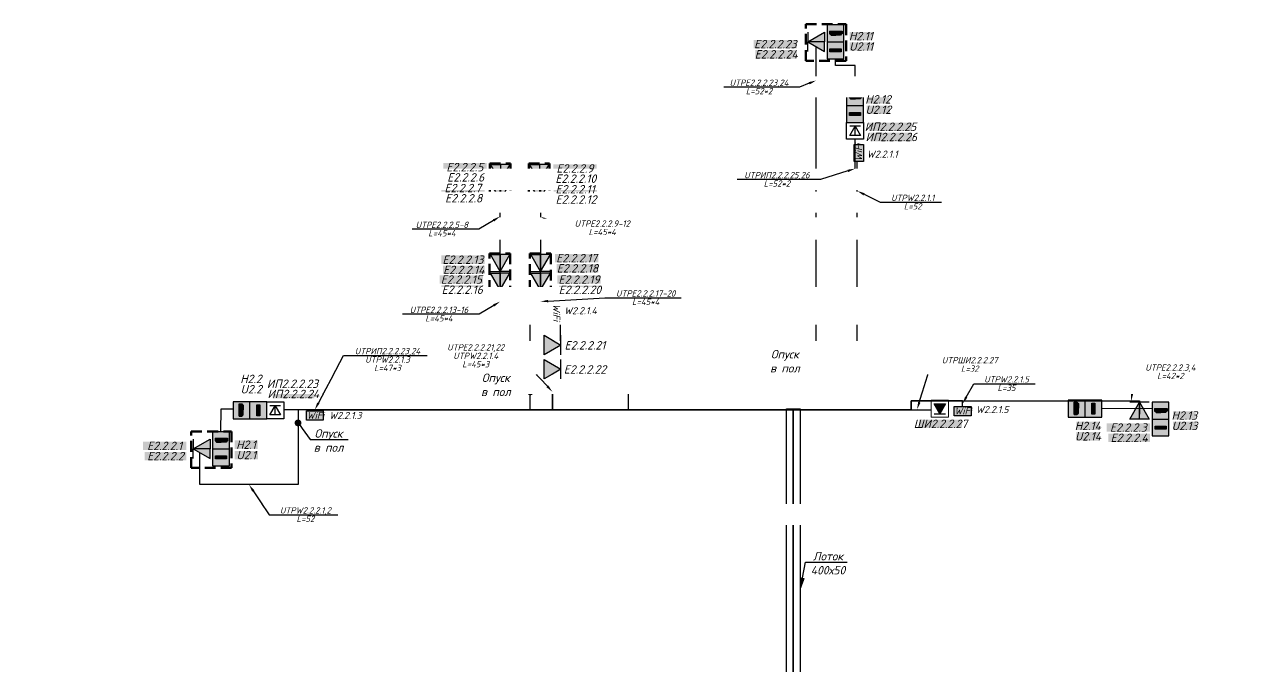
# Model space of a CAD drawing. Extents: x -260425 to 1294666, y -169889 to -2349.
# Drawn here: x 432242 to 468271, y -73242 to -54208 of the extents above; entities that cross this region are included whole.
import ezdxf
from ezdxf import colors
from ezdxf.entities.mleader import LeaderData, LeaderLine
from ezdxf.math import Vec2, Vec3

# ---------------------------------------------------------------- set-up
doc = ezdxf.new("R2010")
doc.units = 0
doc.header["$LTSCALE"] = 100
doc.linetypes.add('HIDDEN2', pattern=[4.7625, 3.175, -1.5875])
for name, color, linetype, lineweight in [('АП_АСУ_ОсновнаяТонкая', 7, 'Continuous', 25), ('СКС-РОЗЕТКИ', 7, 'Continuous', 50), ('СС_Выноски', 7, 'Continuous', 15), ('СС_СКК_Лоток', 170, 'Continuous', 30), ('СС_СКС_Кабель', 6, 'Continuous', 30), ('СС_СКС_Оборудование', 6, 'Continuous', 30)]:
    doc.layers.add(name, color=color, linetype=linetype, lineweight=lineweight)
doc.styles.add('1ISOCPEUR', font='isocpeui.ttf', dxfattribs={"height": 250})
doc.linetypes.add('Рабочее в трубе  _о_о_', pattern='A,5,2,[133,ltypeshp.shx,S=0.4,R=0,X=0,Y=0.75],3', length=10)

# ---------------------------------------------------------------- blocks, each defined once
blk = doc.blocks.new('2й этаж')
at = {"layer": 'СС_СКК_Лоток'}
for p, q in [((454800, -89345), (454800, -65597)), ((454800, -65597), (455200, -65597)), ((455200, -65597), (455201, -89345))]:
    blk.add_line(p, q, dxfattribs=at)
blk = doc.blocks.new('Розетки HDMI и USB')
at = {"true_color": 0xffffff, "transparency": 33554687}
h = blk.add_hatch(color=7, dxfattribs=at)
h.dxf.hatch_style = 1
h.paths.add_polyline_path([(237, 475), (0, 475), (0, 237), (237, 237)])
h.paths.add_polyline_path([(211, 388), (211, 348), (205, 348), (190, 331), (123, 331), (56, 331), (41, 348), (35, 348), (35, 388)], flags=16)
h = blk.add_hatch(color=7, dxfattribs=at)
h.dxf.hatch_style = 1
h.paths.add_polyline_path([(211, 388), (35, 388), (35, 348), (41, 348), (56, 331), (123, 331), (190, 331), (205, 348), (211, 348)])
h = blk.add_hatch(color=7, dxfattribs=at)
h.dxf.hatch_style = 1
h.paths.add_polyline_path([(237, 237), (0, 237), (0, 0), (237, 0)])
h.paths.add_polyline_path([(197, 140), (197, 97), (41, 97), (41, 140)], flags=16)
h.paths.add_polyline_path([(197, 140), (41, 140), (41, 117), (197, 117)], flags=0)
h = blk.add_hatch(color=7, dxfattribs=at)
h.dxf.hatch_style = 1
h.paths.add_polyline_path([(197, 140), (41, 140), (41, 117), (197, 117)])
at = {"true_color": 0x000000, "transparency": 33554687}
h = blk.add_hatch(color=18, dxfattribs=at)
h.dxf.hatch_style = 1
h.paths.add_polyline_path([(197, 117), (41, 117), (41, 97), (197, 97)])
at = {"layer": 'СС_СКС_Кабель', "color": 0}
for p, q in [((0, 475), (0, 0)), ((237, 475), (0, 475)), ((35, 388), (211, 388)), ((35, 388), (35, 348)), ((35, 348), (41, 348)), ((41, 348), (56, 331)), ((205, 348), (190, 331)), ((211, 348), (205, 348)), ((211, 388), (211, 348)), ((237, 0), (237, 475)), ((0, 237), (237, 237)), ((56, 331), (123, 331)), ((190, 331), (123, 331)), ((0, 0), (237, 0)), ((41, 140), (197, 140)), ((41, 97), (41, 140)), ((41, 117), (197, 117)), ((197, 97), (41, 97)), ((197, 140), (197, 97))]:
    blk.add_line(p, q, dxfattribs=at)
blk = doc.blocks.new('*U72')
at = {"color": 0}
for p, q in [((0, -38), (0, 462)), ((0, 462), (500, 462)), ((500, 462), (500, -38)), ((92, 76), (250, 348)), ((407, 348), (92, 348)), ((407, 76), (92, 76)), ((250, 348), (407, 76)), ((250, 76), (250, 348)), ((500, -38), (0, -38))]:
    blk.add_line(p, q, dxfattribs=at)
blk = doc.blocks.new('Розетка 1хRJ45')
at = {"true_color": 0xffffff, "transparency": 33554687}
h = blk.add_hatch(color=7, dxfattribs=at)
h.dxf.hatch_style = 1
h.paths.add_polyline_path([(273, 158), (0, 0), (273, -158)])
at = {"color": 0, "lineweight": 30}
for p, q in [((0, 0), (273, 158)), ((0, 158), (0, -158)), ((273, -158), (0, 0)), ((273, 158), (273, -158))]:
    blk.add_line(p, q, dxfattribs=at)
at = {"style": '1ISOCPEUR', "oblique": 15, "width": 0.8, "flags": 8}
blk.add_attdef('ПОЗ.', (311, -106), '', height=250, dxfattribs=at)
blk = doc.blocks.new('порт ШИ')
at = {"layer": 'АП_АСУ_ОсновнаяТонкая', "color": 3, "lineweight": 0, "ltscale": 50}
blk.add_lwpolyline([(-240, 462), (240, 462), (240, 0), (-240, 0)], close=True, dxfattribs=at)
at = {"layer": 'АП_АСУ_ОсновнаяТонкая', "color": 3, "lineweight": 0, "ltscale": 50, "rotation": 90}
blk.add_blockref('Розетка 1хRJ45', (0, 87), dxfattribs=at)
blk = doc.blocks.new('*U145')
at = {"true_color": 0xffffff, "transparency": 33554687}
h = blk.add_hatch(color=7, dxfattribs=at)
h.dxf.hatch_style = 1
h.paths.add_polyline_path([(0, 338), (0, 0), (599, 0), (599, 338)])
at = {"color": 0}
blk.add_lwpolyline([(0, 338), (599, 338), (599, 0), (0, 0)], close=True, dxfattribs=at)
at = {"color": 0, "insert": (13, 300), "char_height": 250, "attachment_point": 1, "style": '1ISOCPEUR'}
blk.add_mtext_dynamic_manual_height_columns('WiFi', width=599, gutter_width=1250, heights=[0], dxfattribs=at)
at = {"color": 18, "true_color": 0x000000, "style": '1ISOCPEUR'}
blk.add_attdef('НАЗВАНИЕ', (131, -121), '', height=250, dxfattribs=at)
blk = doc.blocks.new('*U71')
at = {"true_color": 0xffffff, "transparency": 33554687}
h = blk.add_hatch(color=7, dxfattribs=at)
h.dxf.hatch_style = 1
h.paths.add_polyline_path([(157, 273), (0, 273), (157, 0)])
h.paths.add_polyline_path([(315, 273), (157, 273), (157, 0)])
at = {"color": 0}
for p, q in [((0, 273), (315, 273)), ((157, 0), (0, 273)), ((315, 273), (157, 0)), ((157, 273), (157, 0)), ((0, 0), (315, 0))]:
    blk.add_line(p, q, dxfattribs=at)
blk = doc.blocks.new('Модуль на 1 RJ')
at = {"true_color": 0xffffff}
h = blk.add_hatch(color=7, dxfattribs=at)
h.dxf.hatch_style = 1
h.paths.add_polyline_path([(0, 250), (-289, 250), (0, -250)])
at = {"color": 0, "lineweight": 30}
for p, q in [((-289, 250), (0, 250)), ((0, -250), (-289, 250)), ((0, 250), (0, -250)), ((-289, -250), (0, -250))]:
    blk.add_line(p, q, dxfattribs=at)
blk = doc.blocks.new('_Dot')
at = {"color": 0, "linetype": 'ByBlock', "lineweight": -2}
blk.add_line((-0.5, 0), (-1, 0), dxfattribs=at)
at = {"color": 0, "linetype": 'ByBlock', "const_width": 0.5}
blk.add_lwpolyline([(-0.25, 0, 1), (0.25, 0, 1)], format="xyb", close=True, dxfattribs=at)
blk = doc.blocks.new('*U139')
at = {"true_color": 0xffffff, "transparency": 33554687}
h = blk.add_hatch(color=7, dxfattribs=at)
h.dxf.hatch_style = 1
h.paths.add_polyline_path([(0, 338), (0, 0), (599, 0), (599, 338)])
at = {"color": 0}
blk.add_lwpolyline([(0, 338), (599, 338), (599, 0), (0, 0)], close=True, dxfattribs=at)
at = {"color": 0, "insert": (13, 300), "char_height": 250, "attachment_point": 1, "style": '1ISOCPEUR'}
blk.add_mtext_dynamic_manual_height_columns('WiFi', width=599, gutter_width=1250, heights=[0], dxfattribs=at)
at = {"color": 18, "true_color": 0x000000, "style": '1ISOCPEUR'}
blk.add_attdef('НАЗВАНИЕ', (813, 48), '', height=250, dxfattribs=at)
blk = doc.blocks.new('*U140')
at = {"true_color": 0xffffff, "transparency": 33554687}
h = blk.add_hatch(color=7, dxfattribs=at)
h.dxf.hatch_style = 1
h.paths.add_polyline_path([(0, 338), (0, 0), (599, 0), (599, 338)])
at = {"color": 0}
blk.add_lwpolyline([(0, 338), (599, 338), (599, 0), (0, 0)], close=True, dxfattribs=at)
at = {"color": 0, "insert": (13, 300), "char_height": 250, "attachment_point": 1, "style": '1ISOCPEUR'}
blk.add_mtext_dynamic_manual_height_columns('WiFi', width=599, gutter_width=1250, heights=[0], dxfattribs=at)
at = {"color": 18, "true_color": 0x000000, "style": '1ISOCPEUR'}
blk.add_attdef('НАЗВАНИЕ', (384, 444), '', height=250, dxfattribs=at)
blk = doc.blocks.new('*U141')
at = {"true_color": 0xffffff, "transparency": 33554687}
h = blk.add_hatch(color=7, dxfattribs=at)
h.dxf.hatch_style = 1
h.paths.add_polyline_path([(0, 338), (0, 0), (599, 0), (599, 338)])
at = {"color": 0}
blk.add_lwpolyline([(0, 338), (599, 338), (599, 0), (0, 0)], close=True, dxfattribs=at)
at = {"color": 0, "insert": (13, 300), "char_height": 250, "attachment_point": 1, "style": '1ISOCPEUR'}
blk.add_mtext_dynamic_manual_height_columns('WiFi', width=599, gutter_width=1250, heights=[0], dxfattribs=at)
at = {"color": 18, "true_color": 0x000000, "style": '1ISOCPEUR'}
blk.add_attdef('НАЗВАНИЕ', (780, 102), '', height=250, dxfattribs=at)

msp = doc.modelspace()

# ---------------------------------------------------------------- linework, layer by layer
at = {"layer": 'СКС-РОЗЕТКИ', "color": 7, "linetype": 'HIDDEN2'}
for points in [[(455369.9, -54208.5), (456563.3, -54208.5), (456563.3, -55287.5), (455369.9, -55287.5)], [(446007.1, -61000.3), (446622.7, -61000.3), (446622.7, -62102.9), (446007.1, -62102.9)], [(447205.9, -61002.1), (447821.5, -61002.1), (447821.5, -62104.6), (447205.9, -62104.6)], [(437180.5, -66269.2), (438373.8, -66269.2), (438373.8, -67348.2), (437180.5, -67348.2)]]:
    msp.add_lwpolyline(points, close=True, dxfattribs=at)
at = {"layer": 'СКС-РОЗЕТКИ', "color": 7, "linetype": 'HIDDEN2', "elevation": 0}
for points in [[(446014.8, -58328.8), (446630.5, -58328.8), (446630.5, -59431.4), (446014.8, -59431.4)], [(447169.6, -58328.8), (447785.2, -58328.8), (447785.2, -59431.4), (447169.6, -59431.4)]]:
    msp.add_lwpolyline(points, close=True, dxfattribs=at)
at = {"layer": 'СС_СКС_Кабель', "linetype": 'Рабочее в трубе  _о_о_', "ltscale": 100}
for points in [[(455679.2, -64803.1), (455679.2, -54871.2)], [(447217, -65099), (447217, -63007.6), (446326, -63007.6), (446326, -59080.5)], [(447217, -65099), (447217, -63007.6), (447517.4, -63007.6), (447526, -59092.6)], [(447217, -65099), (447217, -63007.6), (446326, -63007.6), (446326, -61835.3)], [(447217, -65099), (447217, -63007.6), (447517.4, -63007.6), (447526, -61835.3)], [(440341.8, -65627.9), (440341.8, -67845.6), (437439.8, -67845.6), (437439.8, -66905.8)]]:
    msp.add_lwpolyline(points, dxfattribs=at)
at = {"layer": 'СС_СКС_Кабель', "color": 67, "linetype": 'Рабочее в трубе  _о_о_', "true_color": 0x727430}
for points in [[(456829.9, -56113), (456831.9, -55431.5), (456250.6, -55431.5), (456250.6, -55226.8)], [(438061.2, -66287.5), (438063.1, -65605.9), (438418.1, -65605.9)], [(465620.2, -65597.2), (464134.3, -65595.8)]]:
    msp.add_lwpolyline(points, dxfattribs=at)
at = {"layer": 'СС_СКС_Кабель'}
for points in [[(455429.9, -89765.3), (455000.5, -89765.3), (455000.5, -65627.9), (450125.5, -65627.9), (450125.5, -64803.1), (456894.2, -64803.1), (456894.2, -58831.8), (456829.9, -58831.8), (456829.9, -57613)], [(455429.9, -89765.3), (455000.5, -89765.3), (455000.5, -65627.9), (450125.5, -65627.9), (450125.5, -64803.1), (456894.2, -64803.1), (456894.2, -58269.4)], [(455429.9, -89765.3), (455000.5, -89765.3), (455000.5, -65627.9), (447873.3, -65627.9), (447873.3, -64709.1), (448101.6, -64709.1), (448101.6, -63980.8), (447873.3, -63980.8), (447873.3, -63855.5)], [(455429.9, -89765.3), (455000.5, -89765.3), (455000.5, -65627.9), (447873.3, -65627.9), (447873.3, -64570.1)], [(455429.9, -89765.3), (455000.5, -89765.3), (455000.5, -65627.9), (450125.5, -65627.9), (450125.5, -64803.1), (455679.2, -64803.1)], [(455429.9, -89765.3), (455000.5, -89765.3), (455000.5, -65627.9), (447217, -65627.9), (447217, -65099)], [(455429.9, -89765.3), (455000.5, -89765.3), (455000.5, -65627.9), (458491.1, -65627.9), (458491.1, -65369.6), (465248.4, -65369.6), (465248.4, -65761.7)], [(455429.9, -89765.3), (455000.5, -89765.3), (455000.5, -65627.9), (439918.1, -65627.9)], [(455429.9, -89765.3), (455000.5, -89765.3), (455000.5, -65627.9), (440341.8, -65627.9)], [(455429.9, -89765.3), (455000.5, -89765.3), (455000.5, -65627.9), (459080.1, -65627.9)]]:
    msp.add_lwpolyline(points, dxfattribs=at)
at = {"layer": 'СС_СКС_Кабель', "color": 6, "ltscale": 100}
for points in [[(448101.6, -62975), (448101.6, -64709.1), (447873.3, -64709.1), (447873.3, -65627.9), (455000.5, -65627.9), (455000.5, -89765.3), (455771.1, -89765.3)], [(460010.9, -65529.9), (460010.9, -65369.6), (458491.1, -65369.6), (458491.1, -65627.9), (455000.5, -65627.9), (455000.5, -89765.3), (455771.1, -89765.3)], [(440840, -65660), (440840, -65627.9), (455000.5, -65627.9), (455000.5, -89765.3), (455771.1, -89765.3)]]:
    msp.add_lwpolyline(points, dxfattribs=at)

# ---------------------------------------------------------------- block references
at = {"rotation": 270}
for p in [(455679.2, -54726.8), (437489.8, -66787.5)]:
    msp.add_blockref('Модуль на 1 RJ', p, dxfattribs=at)
at = {"xscale": -1, "rotation": 270}
for p in [(455679.2, -54726.8), (437489.8, -66787.5)]:
    msp.add_blockref('Модуль на 1 RJ', p, dxfattribs=at)
for name, p in [('Модуль на 1 RJ', (446330.9, -58609.1, -0.2)), ('Модуль на 1 RJ', (447485.6, -58609.1, -0.2)), ('Модуль на 1 RJ', (446330.9, -59156.4, -0.2)), ('Модуль на 1 RJ', (447485.6, -59156.4, -0.2)), ('Модуль на 1 RJ', (446323.1, -61280.6, -0.1)), ('Модуль на 1 RJ', (447521.9, -61282.4, -0.1)), ('Модуль на 1 RJ', (446323.1, -61827.9, -0.1)), ('Модуль на 1 RJ', (447521.9, -61829.6, -0.1)), ('2й этаж', (0, 0))]:
    msp.add_blockref(name, p)
at = {"xscale": -1}
for p in [(446330.9, -58609.1, -0.2), (447485.6, -58609.1, -0.2), (446330.9, -59156.4, -0.2), (447485.6, -59156.4, -0.2), (446323.1, -61280.6, -0.1), (447521.9, -61282.4, -0.1), (446323.1, -61827.9, -0.1), (447521.9, -61829.6, -0.1)]:
    msp.add_blockref('Модуль на 1 RJ', p, dxfattribs=at)
at = {"layer": 'АП_АСУ_ОсновнаяТонкая', "lineweight": 0, "xscale": 1.082443983823024, "yscale": 1.082443983823024, "zscale": 1.082443983823024}
msp.add_blockref('порт ШИ', (459339.5, -65845.3), dxfattribs=at)
at = {"layer": 'СС_СКС_Оборудование', "color": 180, "xscale": 2.106060307287632, "yscale": 2.106060307287632, "zscale": 2.106060307287632}
for p in [(456000.6, -55226.8), (456579.9, -57113), (465620.2, -66406), (437811.2, -67287.5)]:
    msp.add_blockref('Розетки HDMI и USB', p, dxfattribs=at)
at = {"layer": 'СС_СКС_Оборудование'}
for p in [(456579.9, -57575), (439418.1, -65857.2)]:
    msp.add_blockref('*U72', p, dxfattribs=at)
at = {"layer": 'СС_СКС_Оборудование', "color": 30}
ref = msp.add_blockref('*U145', (457079.9, -58269.4), dxfattribs=dict(at, xscale=0.8347245409015025, yscale=0.8347245409015025, zscale=0.8347245409015025, rotation=90))
ref.add_attrib('НАЗВАНИЕ', 'W2.2.1.1', (457181.1, -58159.8), dxfattribs={"layer": '0', "color": 18, "true_color": 0x000000, "height": 208.68, "style": '1ISOCPEUR'})
ref = msp.add_blockref('*U140', (447850.5, -62476.7, 0.1), dxfattribs=dict(at, xscale=0.8347245409015025, yscale=0.8347245409015025, zscale=0.8347245409015025, rotation=270))
ref.add_attrib('НАЗВАНИЕ', 'W2.2.1.4', (448221.5, -62797.4, 0.1), dxfattribs={"layer": '0', "color": 18, "true_color": 0x000000, "height": 208.68, "style": '1ISOCPEUR'})
at = {"layer": 'СС_СКС_Оборудование', "color": 180, "xscale": 2.106060307287632, "yscale": 2.106060307287632, "zscale": 2.106060307287632, "rotation": 90}
for p in [(439418.1, -65895.3), (464134.3, -65845.3)]:
    msp.add_blockref('Розетки HDMI и USB', p, dxfattribs=at)
at = {"layer": 'СС_СКС_Оборудование', "color": 30, "xscale": 0.8347245409015025, "yscale": 0.8347245409015025, "zscale": 0.8347245409015025}
for name, p, values in [('*U141', (459760.9, -65812), {'НАЗВАНИЕ': 'W2.2.1.5'}), ('*U139', (440590, -65942.1), {'НАЗВАНИЕ': 'W2.2.1.3'})]:
    msp.add_blockref(name, p, dxfattribs=at).add_auto_attribs(values)
at = {"layer": 'СС_СКС_Оборудование', "color": 7, "xscale": 1.832857997427302, "yscale": 1.832857997427302, "zscale": 1.832857997427302, "rotation": 180}
msp.add_blockref('*U71', (465537.1, -65406), dxfattribs=at)

# ---------------------------------------------------------------- texts
at = {"layer": 'СС_СКС_Оборудование', "color": 18, "true_color": 0x000000, "char_height": 250, "attachment_point": 5, "style": '1ISOCPEUR', "bg_fill": 1, "box_fill_scale": 1, "bg_fill_color": 7, "bg_fill_true_color": 16777215, "bg_fill_transparency": 0}
for s, width, heights, insert in [('E2.2.2.23', 1280.189, [0], (454471.3, -54794.4)), ('H2.11', 673.91, [275.9], (457004.7, -54557.6)), ('U2.11', 688.952, [0], (457012.3, -54865.1, 0.5)), ('E2.2.2.24', 1233.516, [0], (454496.2, -55097.4)), ('H2.12', 673.91, [275.9], (457509.3, -56431.6)), ('U2.12', 688.952, [0], (457516.9, -56739.1, 0.5)), ('ИП2.2.2.25', 1280.189, [0], (457876.8, -57243.7)), ('ИП2.2.2.26', 1233.516, [0], (457901.7, -57546.7)), ('E2.2.2.5', 1280.189, [0], (445280.8, -58439.8, -122.5)), ('E2.2.2.9', 1280.189, [0], (448538.9, -58478.6, -122.6)), ('E2.2.2.6', 1233.516, [0], (445305.7, -58742.8, -122.5)), ('E2.2.2.10', 1233.516, [0], (448563.8, -58781.6, -122.6)), ('E2.2.2.7', 1280.189, [0], (445221.5, -59059.6, -122.5)), ('E2.2.2.11', 1280.189, [0], (448546.1, -59095.9, -122.6)), ('E2.2.2.8', 1233.516, [0], (445246.4, -59362.6, -122.5)), ('E2.2.2.12', 1233.516, [0], (448571, -59398.9, -122.6)), ('E2.2.2.13', 1280.189, [0], (445224.9, -61182.2, -0.1)), ('E2.2.2.17', 1280.189, [0], (448590.1, -61136.2, -122.6)), ('E2.2.2.14', 1233.516, [0], (445249.8, -61485.2, -0.1)), ('E2.2.2.18', 1233.516, [0], (448615, -61439.2, -122.6)), ('E2.2.2.15', 1280.189, [0], (445177.9, -61768.5, -0.1)), ('E2.2.2.16', 1233.516, [0], (445202.8, -62071.5, -0.1)), ('E2.2.2.19', 1280.189, [0], (448660.6, -61771.9, -122.6)), ('E2.2.2.20', 1233.516, [0], (448685.5, -62074.9, -122.6)), ('E2.2.2.21', 1280.189, [0], (448835.5, -63719.8, 0)), ('E2.2.2.22', 1280.189, [0], (448835.5, -64434.4, 0)), ('H2.2', 673.91, [275.9], (438949.9, -64713.9)), ('ИП2.2.2.23', 1280.189, [0], (440178.9, -64858.2)), ('U2.2', 688.952, [0], (438957.5, -65021.4, 0.5)), ('ИП2.2.2.24', 1233.516, [0], (440203.8, -65161.2)), ('ШИ2.2.2.27', 1280.189, [0], (459357.7, -66044.6, 0)), ('H2.13', 673.91, [275.9], (466576.8, -65799)), ('H2.14', 673.91, [275.9], (463719.1, -66108.4)), ('U2.14', 688.952, [0], (463726.7, -66416, 0.5)), ('E2.2.2.3', 1280.189, [0], (464918.4, -66156.1)), ('U2.13', 688.952, [0], (466584.4, -66106.5, 0.5)), ('E2.2.2.1', 1280.189, [0], (436395.9, -66699.2)), ('H2.1', 673.91, [275.9], (438805.7, -66664)), ('E2.2.2.4', 1233.516, [0], (464943.3, -66459.1)), ('E2.2.2.2', 1233.516, [0], (436420.8, -67002.2)), ('U2.1', 688.952, [0], (438813.3, -66971.6, 0.5))]:
    msp.add_mtext_dynamic_manual_height_columns(s, width=width, gutter_width=1250, heights=heights, dxfattribs=dict(at, insert=insert))

# ---------------------------------------------------------------- leaders
at = {"layer": 'СС_СКК_Лоток', "color": 7, "lineweight": 0}
ml = msp.add_multileader_mtext('Standard', dxfattribs=at)
ml.set_content('Опуск\\Pв пол', color=7, style='1ISOCPEUR')
ml.set_leader_properties()
ml.set_arrow_properties(name='DOT')
ml.build(insert=Vec2(0, 0))
ml.multileader.update_dxf_attribs({"text_left_attachment_type": 6, "text_right_attachment_type": 6, "dogleg_length": 100, "arrow_head_size": 200})
ctx = ml.context
ctx.base_point, ctx.char_height, ctx.arrow_head_size, ctx.landing_gap_size, ctx.plane_origin = Vec3(454313.4, -64157.4), 250, 200, 0, Vec3(463898.7, -66794.1)
ctx.left_attachment, ctx.right_attachment, ctx.text_align_type = 6, 6, 1
notes = []
notes.append((ctx, [(0, (1, 1, 0), (455292.2, -64157.4), (-1, 0), 100, [(0, [(455679.2, -64526.7)], 0, [])])]))
ctx.mtext.insert, ctx.mtext.width, ctx.mtext.alignment, ctx.mtext.flow_direction = Vec3(454752.8, -63857.4), 2467.274, 2, 5
ml = msp.add_multileader_mtext('Standard', dxfattribs=at)
ml.set_content('Опуск\\Pв пол', color=7, style='1ISOCPEUR')
ml.set_leader_properties()
ml.set_arrow_properties(name='DOT')
ml.build(insert=Vec2(0, 0))
ml.multileader.update_dxf_attribs({"text_left_attachment_type": 6, "text_right_attachment_type": 6, "dogleg_length": 100, "arrow_head_size": 200})
ctx = ml.context
ctx.base_point, ctx.char_height, ctx.arrow_head_size, ctx.landing_gap_size, ctx.plane_origin = Vec3(445757.9, -64856), 250, 200, 0, Vec3(455436.4, -67366.4)
ctx.left_attachment, ctx.right_attachment, ctx.text_align_type = 6, 6, 1
notes.append((ctx, [(0, (1, 1, 0), (446736.7, -64856), (-1, 0), 100, [(0, [(447217, -65099)], 0, [])])]))
ctx.mtext.insert, ctx.mtext.width, ctx.mtext.alignment, ctx.mtext.flow_direction = Vec3(446197.3, -64556), 916.644, 2, 5
ml = msp.add_multileader_mtext('Standard', dxfattribs=at)
ml.set_content('Опуск\\Pв пол', color=7, style='1ISOCPEUR')
ml.set_leader_properties()
ml.set_arrow_properties(name='DOT')
ml.build(insert=Vec2(0, 0))
ml.multileader.update_dxf_attribs({"text_left_attachment_type": 6, "text_right_attachment_type": 6, "dogleg_length": 100, "arrow_head_size": 200})
ctx = ml.context
ctx.base_point, ctx.char_height, ctx.arrow_head_size, ctx.landing_gap_size, ctx.plane_origin = Vec3(440806.3, -66506.4), 250, 200, 0, Vec3(448561.3, -68287.7)
ctx.left_attachment, ctx.right_attachment, ctx.text_align_type = 6, 6, 1
notes.append((ctx, [(1, (1, 1, 0), (440706.3, -66506.4), (1, 0), 100, [(0, [(440341.8, -66020.3)], 0, [])])]))
ctx.mtext.insert, ctx.mtext.width, ctx.mtext.alignment, ctx.mtext.flow_direction = Vec3(441245.7, -66206.4), 2467.274, 2, 5
ml = msp.add_multileader_mtext('Standard', dxfattribs=at)
ml.set_content('Лоток\\P400х50', color=7, style='1ISOCPEUR')
ml.set_leader_properties()
ml.build(insert=Vec2(0, 0))
ml.multileader.update_dxf_attribs({"text_left_attachment_type": 6, "text_right_attachment_type": 6, "dogleg_length": 100, "arrow_head_size": 400})
ctx = ml.context
ctx.base_point, ctx.char_height, ctx.arrow_head_size, ctx.landing_gap_size, ctx.plane_origin = Vec3(455466, -70142.3), 250, 400, 0, Vec3(461053.1, -72104.5)
ctx.left_attachment, ctx.right_attachment, ctx.text_align_type = 6, 6, 1
notes.append((ctx, [(1, (1, 1, 0), (455366, -70142.3), (1, 0), 100, [(0, [(455200.2, -71003.9)], 0, [])])]))
ctx.mtext.insert, ctx.mtext.width, ctx.mtext.alignment, ctx.mtext.flow_direction = Vec3(456026.7, -69842.3), 2467.274, 2, 5
for ctx, leaders in notes:
    for number, flags, end, landing, length, lines in leaders:
        leader = LeaderData()
        leader.index, (leader.has_last_leader_line, leader.has_dogleg_vector, leader.attachment_direction) = number, flags
        leader.last_leader_point, leader.dogleg_vector, leader.dogleg_length = Vec3(end), Vec3(landing), length
        for number, points, colour, breaks in lines:
            line = LeaderLine()
            line.index, line.vertices, line.color, line.breaks = number, Vec3.list(points), colors.encode_raw_color(colour), breaks
            leader.lines.append(line)
        ctx.leaders.append(leader)

# ---------------------------------------------------------------- next in the draw order: leaders
at = {"layer": 'СС_Выноски', "color": 7}
ml = msp.add_multileader_mtext('Standard', dxfattribs=at)
ml.set_content('{\\C256;UTPE\\C256;\\c0;2.2.2.23,24\\P\\C256;L=52*2}', color=7, style='1ISOCPEUR')
ml.set_leader_properties(lineweight=25)
ml.build(insert=Vec2(0, 0))
ml.multileader.update_dxf_attribs({"text_left_attachment_type": 6, "text_right_attachment_type": 6, "dogleg_length": 150, "arrow_head_size": 225, "scale": 75})
ctx = ml.context
ctx.base_point, ctx.scale, ctx.char_height, ctx.arrow_head_size, ctx.landing_gap_size, ctx.plane_origin = Vec3(452935.4, -56069.7), 75, 187.5, 225, 150, Vec3(483977.8, -61319.6)
ctx.left_attachment, ctx.right_attachment, ctx.text_align_type = 6, 6, 1
notes = []
notes.append((ctx, [(1, (1, 1, 0), (455188, -56069.7), (-1, 0), 150, [(1, [(455679.2, -55871.9)], 0, [])])]))
ctx.mtext.insert, ctx.mtext.width, ctx.mtext.defined_height, ctx.mtext.alignment, ctx.mtext.line_spacing_factor, ctx.mtext.flow_direction = Vec3(453986.7, -55844.7), 1829.05, 428.7, 2, 0.8, 5
ctx.mtext.has_bg_fill, ctx.mtext.bg_color, ctx.mtext.bg_scale_factor, ctx.mtext.bg_transparency, ctx.mtext.use_window_bg_color = 1, -1027028792, 1.5, 0, 1
ml = msp.add_multileader_mtext('Standard', dxfattribs=at)
ml.set_content('{\\C256;UTP\\C256;\\c0;ИП2.2.2.25,26\\P\\C256;L=52*2}', color=7, style='1ISOCPEUR')
ml.set_leader_properties(lineweight=25)
ml.build(insert=Vec2(0, 0))
ml.multileader.update_dxf_attribs({"text_left_attachment_type": 6, "text_right_attachment_type": 6, "dogleg_length": 150, "arrow_head_size": 225, "scale": 75})
ctx = ml.context
ctx.base_point, ctx.scale, ctx.char_height, ctx.arrow_head_size, ctx.landing_gap_size, ctx.plane_origin = Vec3(453370.2, -58807.5), 75, 187.5, 225, 150, Vec3(485128.5, -63931.7)
ctx.left_attachment, ctx.right_attachment, ctx.text_align_type = 6, 6, 1
notes.append((ctx, [(1, (1, 1, 0), (455810.7, -58807.5), (-1, 0), 150, [(1, [(456829.9, -58484.1)], 0, [])])]))
ctx.mtext.insert, ctx.mtext.width, ctx.mtext.defined_height, ctx.mtext.alignment, ctx.mtext.line_spacing_factor, ctx.mtext.flow_direction = Vec3(454515.4, -58582.5), 1829.05, 428.7, 2, 0.8, 5
ctx.mtext.has_bg_fill, ctx.mtext.bg_color, ctx.mtext.bg_scale_factor, ctx.mtext.bg_transparency, ctx.mtext.use_window_bg_color = 1, -1027028792, 1.5, 0, 1
ml = msp.add_multileader_mtext('Standard', dxfattribs=at)
ml.set_content('{\\C256;UTP\\C256;\\c0;E2.2.2.17-20\\P\\C256;L=45*4}', color=7, style='1ISOCPEUR')
ml.set_leader_properties(lineweight=25)
ml.build(insert=Vec2(0, 0))
ml.multileader.update_dxf_attribs({"text_left_attachment_type": 6, "text_right_attachment_type": 6, "dogleg_length": 150, "arrow_head_size": 225, "scale": 75})
ctx = ml.context
ctx.base_point, ctx.scale, ctx.char_height, ctx.arrow_head_size, ctx.landing_gap_size, ctx.plane_origin = Vec3(449570.7, -62313.7), 75, 187.5, 225, 150, Vec3(475820.3, -67869.1)
ctx.left_attachment, ctx.right_attachment, ctx.text_align_type = 6, 6, 1
notes.append((ctx, [(0, (1, 1, 0), (449420.7, -62313.7), (1, 0), 150, [(1, [(447521.7, -62421.5)], 0, [])])]))
ctx.mtext.insert, ctx.mtext.width, ctx.mtext.defined_height, ctx.mtext.alignment, ctx.mtext.line_spacing_factor, ctx.mtext.flow_direction = Vec3(450631.4, -62088.7), 1829.05, 428.7, 2, 0.8, 5
ctx.mtext.has_bg_fill, ctx.mtext.bg_color, ctx.mtext.bg_scale_factor, ctx.mtext.bg_transparency, ctx.mtext.use_window_bg_color = 1, -1027028792, 1.5, 0, 1
ml = msp.add_multileader_mtext('Standard', dxfattribs=at)
ml.set_content('{\\C256;UTP\\C256;\\c0;E2.2.2.3,4\\P\\C256;L=42*2}', color=7, style='1ISOCPEUR')
ml.set_leader_properties(lineweight=25)
ml.build(insert=Vec2(0, 0))
ml.multileader.update_dxf_attribs({"text_left_attachment_type": 6, "text_right_attachment_type": 6, "dogleg_length": 150, "arrow_head_size": 225, "scale": 75})
ctx = ml.context
ctx.base_point, ctx.scale, ctx.char_height, ctx.arrow_head_size, ctx.landing_gap_size, ctx.plane_origin = Vec3(465251.6, -64508.9), 75, 187.5, 225, 150, Vec3(493686.2, -71195.1)
ctx.left_attachment, ctx.right_attachment, ctx.text_align_type = 6, 6, 1
notes.append((ctx, [(0, (1, 1, 0), (465101.6, -64508.9), (1, 0), 150, [(1, [(465000.9, -65369.6)], 0, [])])]))
ctx.mtext.insert, ctx.mtext.width, ctx.mtext.defined_height, ctx.mtext.alignment, ctx.mtext.line_spacing_factor, ctx.mtext.flow_direction = Vec3(466161.5, -64283.9), 1275.918, 428.7, 2, 0.8, 5
ctx.mtext.has_bg_fill, ctx.mtext.bg_color, ctx.mtext.bg_scale_factor, ctx.mtext.bg_transparency, ctx.mtext.use_window_bg_color = 1, -1027028792, 1.5, 0, 1
ml = msp.add_multileader_mtext('Standard', dxfattribs=at)
ml.set_content('{\\C256;UTPW2.2.2.1,2^JL=52}', color=7, style='1ISOCPEUR')
ml.set_leader_properties(lineweight=25)
ml.build(insert=Vec2(0, 0))
ml.multileader.update_dxf_attribs({"text_left_attachment_type": 6, "text_right_attachment_type": 6, "dogleg_length": 150, "arrow_head_size": 225, "scale": 75})
ctx = ml.context
ctx.base_point, ctx.scale, ctx.char_height, ctx.arrow_head_size, ctx.landing_gap_size, ctx.plane_origin = Vec3(439636.3, -68741.7), 75, 187.5, 225, 150, Vec3(467576.1, -73671)
ctx.left_attachment, ctx.right_attachment, ctx.text_align_type = 6, 6, 1
notes.append((ctx, [(0, (1, 1, 0), (439486.3, -68741.7), (1, 0), 150, [(1, [(438890.8, -67845.6)], 0, [])])]))
ctx.mtext.insert, ctx.mtext.width, ctx.mtext.defined_height, ctx.mtext.alignment, ctx.mtext.line_spacing_factor, ctx.mtext.flow_direction = Vec3(440560.7, -68516.7), 1275.918, 428.7, 2, 0.8, 5
ctx.mtext.has_bg_fill, ctx.mtext.bg_color, ctx.mtext.bg_scale_factor, ctx.mtext.bg_transparency, ctx.mtext.use_window_bg_color = 1, -1027028792, 1.5, 0, 1
for ctx, leaders in notes:
    for number, flags, end, landing, length, lines in leaders:
        leader = LeaderData()
        leader.index, (leader.has_last_leader_line, leader.has_dogleg_vector, leader.attachment_direction) = number, flags
        leader.last_leader_point, leader.dogleg_vector, leader.dogleg_length = Vec3(end), Vec3(landing), length
        for number, points, colour, breaks in lines:
            line = LeaderLine()
            line.index, line.vertices, line.color, line.breaks = number, Vec3.list(points), colors.encode_raw_color(colour), breaks
            leader.lines.append(line)
        ctx.leaders.append(leader)

# ---------------------------------------------------------------- next in the draw order: leaders
ml = msp.add_multileader_mtext('Standard', dxfattribs=at)
ml.set_content('{\\C256;UTP\\C256;\\c0;W2.2.1.1\\P\\C256;L=52}', color=7, style='1ISOCPEUR')
ml.set_leader_properties(lineweight=25)
ml.build(insert=Vec2(0, 0))
ml.multileader.update_dxf_attribs({"text_left_attachment_type": 6, "text_right_attachment_type": 6, "dogleg_length": 150, "arrow_head_size": 225, "scale": 75})
ctx = ml.context
ctx.base_point, ctx.scale, ctx.char_height, ctx.arrow_head_size, ctx.landing_gap_size, ctx.plane_origin = Vec3(457719.9, -59481.3), 75, 187.5, 225, 150, Vec3(485192.8, -64593)
ctx.left_attachment, ctx.right_attachment, ctx.text_align_type = 6, 6, 1
notes = []
notes.append((ctx, [(0, (1, 1, 0), (457569.9, -59481.3), (1, 0), 150, [(1, [(456894.2, -59145.3)], 0, [])])]))
ctx.mtext.insert, ctx.mtext.width, ctx.mtext.defined_height, ctx.mtext.alignment, ctx.mtext.line_spacing_factor, ctx.mtext.flow_direction = Vec3(458535.7, -59256.3), 1829.05, 428.7, 2, 0.8, 5
ctx.mtext.has_bg_fill, ctx.mtext.bg_color, ctx.mtext.bg_scale_factor, ctx.mtext.bg_transparency, ctx.mtext.use_window_bg_color = 1, -1027028792, 1.5, 0, 1
ml = msp.add_multileader_mtext('Standard', dxfattribs=at)
ml.set_content('{\\C256;UTP\\C256;\\c0;E2.2.2.13-16\\P\\C256;L=45*4}', color=7, style='1ISOCPEUR')
ml.set_leader_properties(lineweight=25)
ml.build(insert=Vec2(0, 0))
ml.multileader.update_dxf_attribs({"text_left_attachment_type": 6, "text_right_attachment_type": 6, "dogleg_length": 150, "arrow_head_size": 225, "scale": 75})
ctx = ml.context
ctx.base_point, ctx.scale, ctx.char_height, ctx.arrow_head_size, ctx.landing_gap_size, ctx.plane_origin = Vec3(443473.5, -62801), 75, 187.5, 225, 150, Vec3(474624.6, -67869.1)
ctx.left_attachment, ctx.right_attachment, ctx.text_align_type = 6, 6, 1
notes.append((ctx, [(1, (1, 1, 0), (445701.6, -62801), (-1, 0), 150, [(1, [(446326, -62421.5)], 0, [])])]))
ctx.mtext.insert, ctx.mtext.width, ctx.mtext.defined_height, ctx.mtext.alignment, ctx.mtext.line_spacing_factor, ctx.mtext.flow_direction = Vec3(444512.6, -62576), 1829.05, 428.7, 2, 0.8, 5
ctx.mtext.has_bg_fill, ctx.mtext.bg_color, ctx.mtext.bg_scale_factor, ctx.mtext.bg_transparency, ctx.mtext.use_window_bg_color = 1, -1027028792, 1.5, 0, 1
ml = msp.add_multileader_mtext('Standard', dxfattribs=at)
ml.set_content('{\\C256;UTPW2.2.1.5^JL=35}', color=7, style='1ISOCPEUR')
ml.set_leader_properties(lineweight=25)
ml.build(insert=Vec2(0, 0))
ml.multileader.update_dxf_attribs({"text_left_attachment_type": 6, "text_right_attachment_type": 6, "dogleg_length": 150, "arrow_head_size": 225, "scale": 75})
ctx = ml.context
ctx.base_point, ctx.scale, ctx.char_height, ctx.arrow_head_size, ctx.landing_gap_size, ctx.plane_origin = Vec3(460490.4, -64859), 75, 187.5, 225, 150, Vec3(488696.2, -71275.2)
ctx.left_attachment, ctx.right_attachment, ctx.text_align_type = 6, 6, 1
notes.append((ctx, [(0, (1, 1, 0), (460340.4, -64859), (1, 0), 150, [(1, [(460010.9, -65449.8)], 0, [])])]))
ctx.mtext.insert, ctx.mtext.width, ctx.mtext.defined_height, ctx.mtext.alignment, ctx.mtext.line_spacing_factor, ctx.mtext.flow_direction = Vec3(461312.2, -64634), 1275.918, 428.7, 2, 0.8, 5
ctx.mtext.has_bg_fill, ctx.mtext.bg_color, ctx.mtext.bg_scale_factor, ctx.mtext.bg_transparency, ctx.mtext.use_window_bg_color = 1, -1027028792, 1.5, 0, 1
for ctx, leaders in notes:
    for number, flags, end, landing, length, lines in leaders:
        leader = LeaderData()
        leader.index, (leader.has_last_leader_line, leader.has_dogleg_vector, leader.attachment_direction) = number, flags
        leader.last_leader_point, leader.dogleg_vector, leader.dogleg_length = Vec3(end), Vec3(landing), length
        for number, points, colour, breaks in lines:
            line = LeaderLine()
            line.index, line.vertices, line.color, line.breaks = number, Vec3.list(points), colors.encode_raw_color(colour), breaks
            leader.lines.append(line)
        ctx.leaders.append(leader)

# ---------------------------------------------------------------- next in the draw order: leaders
ml = msp.add_multileader_mtext('Standard', dxfattribs=at)
ml.set_content('{\\C256;UTP\\C256;\\c0;E2.2.2.9-12\\P\\C256;L=45*4}', color=7, style='1ISOCPEUR')
ml.set_leader_properties(lineweight=25)
ml.build(insert=Vec2(0, 0))
ml.multileader.update_dxf_attribs({"text_left_attachment_type": 6, "text_right_attachment_type": 6, "dogleg_length": 150, "arrow_head_size": 225, "scale": 75})
ctx = ml.context
ctx.base_point, ctx.scale, ctx.char_height, ctx.arrow_head_size, ctx.landing_gap_size, ctx.plane_origin = Vec3(448350.8, -60243.3), 75, 187.5, 225, 150, Vec3(475823.7, -65355)
ctx.left_attachment, ctx.right_attachment, ctx.text_align_type = 6, 6, 1
notes = []
notes.append((ctx, [(0, (1, 1, 0), (448200.8, -60243.3), (1, 0), 150, [(1, [(447525.1, -59907.3)], 0, [])])]))
ctx.mtext.insert, ctx.mtext.width, ctx.mtext.defined_height, ctx.mtext.alignment, ctx.mtext.line_spacing_factor, ctx.mtext.flow_direction = Vec3(449346.9, -60018.3), 1829.05, 428.7, 2, 0.8, 5
ctx.mtext.has_bg_fill, ctx.mtext.bg_color, ctx.mtext.bg_scale_factor, ctx.mtext.bg_transparency, ctx.mtext.use_window_bg_color = 1, -1027028792, 1.5, 0, 1
ml = msp.add_multileader_mtext('Standard', dxfattribs=at)
ml.set_content('{\\C256;UTP\\C256;\\c0;ШИ2.2.2.27\\P\\C256;L=32}', color=7, style='1ISOCPEUR')
ml.set_leader_properties(lineweight=25)
ml.build(insert=Vec2(0, 0))
ml.multileader.update_dxf_attribs({"text_left_attachment_type": 6, "text_right_attachment_type": 6, "dogleg_length": 150, "arrow_head_size": 225, "scale": 75})
ctx = ml.context
ctx.base_point, ctx.scale, ctx.char_height, ctx.arrow_head_size, ctx.landing_gap_size, ctx.plane_origin = Vec3(459219.1, -64292.6), 75, 187.5, 225, 150, Vec3(487349, -71453.4)
ctx.left_attachment, ctx.right_attachment, ctx.text_align_type = 6, 6, 1
notes.append((ctx, [(0, (1, 1, 0), (459069.1, -64292.6), (1, 0), 150, [(1, [(458663.7, -65627.9)], 0, [])])]))
ctx.mtext.insert, ctx.mtext.width, ctx.mtext.defined_height, ctx.mtext.alignment, ctx.mtext.line_spacing_factor, ctx.mtext.flow_direction = Vec3(460223.6, -64067.6), 1633.586, 428.7, 2, 0.8, 5
ctx.mtext.has_bg_fill, ctx.mtext.bg_color, ctx.mtext.bg_scale_factor, ctx.mtext.bg_transparency, ctx.mtext.use_window_bg_color = 1, -1027028792, 1.5, 0, 1
for ctx, leaders in notes:
    for number, flags, end, landing, length, lines in leaders:
        leader = LeaderData()
        leader.index, (leader.has_last_leader_line, leader.has_dogleg_vector, leader.attachment_direction) = number, flags
        leader.last_leader_point, leader.dogleg_vector, leader.dogleg_length = Vec3(end), Vec3(landing), length
        for number, points, colour, breaks in lines:
            line = LeaderLine()
            line.index, line.vertices, line.color, line.breaks = number, Vec3.list(points), colors.encode_raw_color(colour), breaks
            leader.lines.append(line)
        ctx.leaders.append(leader)

# ---------------------------------------------------------------- next in the draw order: leaders
ml = msp.add_multileader_mtext('Standard', dxfattribs=at)
ml.set_content('{\\C256;UTP\\C256;\\c0;E2.2.2.5-8\\P\\C256;L=45*4}', color=7, style='1ISOCPEUR')
ml.set_leader_properties(lineweight=25)
ml.build(insert=Vec2(0, 0))
ml.multileader.update_dxf_attribs({"text_left_attachment_type": 6, "text_right_attachment_type": 6, "dogleg_length": 150, "arrow_head_size": 225, "scale": 75})
ctx = ml.context
ctx.base_point, ctx.scale, ctx.char_height, ctx.arrow_head_size, ctx.landing_gap_size, ctx.plane_origin = Vec3(443653.1, -60281.1, 0), 75, 187.5, 225, 150, Vec3(474621.2, -65349.2, 0)
ctx.left_attachment, ctx.right_attachment, ctx.text_align_type = 6, 6, 1
notes = []
notes.append((ctx, [(1, (1, 1, 0), (445698.3, -60281.1, 0), (-1, 0), 150, [(1, [(446322.7, -59901.5, 0)], 0, [])])]))
ctx.mtext.insert, ctx.mtext.width, ctx.mtext.defined_height, ctx.mtext.alignment, ctx.mtext.line_spacing_factor, ctx.mtext.flow_direction = Vec3(444600.7, -60056.1, 0), 1829.05, 428.7, 2, 0.8, 5
ctx.mtext.has_bg_fill, ctx.mtext.bg_color, ctx.mtext.bg_scale_factor, ctx.mtext.bg_transparency, ctx.mtext.use_window_bg_color = 1, -1027028792, 1.5, 0, 1
ml = msp.add_multileader_mtext('Standard', dxfattribs=at)
ml.set_content('{\\C256;UTP\\C256;\\c0;E2.2.2.21,22^JUTPW2.2.1.4\\P\\C256;L=45*3}', color=7, style='1ISOCPEUR')
ml.set_leader_properties(lineweight=25)
ml.build(insert=Vec2(0, 0))
ml.multileader.update_dxf_attribs({"text_left_attachment_type": 6, "text_right_attachment_type": 6, "dogleg_length": 150, "arrow_head_size": 225, "scale": 75})
ctx = ml.context
ctx.base_point, ctx.scale, ctx.char_height, ctx.arrow_head_size, ctx.landing_gap_size, ctx.plane_origin = Vec3(444571.2, -63911.6), 75, 187.5, 225, 150, Vec3(476171.9, -70546.6)
ctx.left_attachment, ctx.right_attachment, ctx.text_align_type = 6, 6, 1
notes.append((ctx, [(1, (1, 1, 0), (446781.3, -63911.6), (-1, 0), 150, [(1, [(447873.3, -65099)], 0, [])])]))
ctx.mtext.insert, ctx.mtext.width, ctx.mtext.defined_height, ctx.mtext.alignment, ctx.mtext.line_spacing_factor, ctx.mtext.flow_direction = Vec3(445601.2, -63686.6), 1829.05, 428.7, 2, 0.8, 5
ctx.mtext.has_bg_fill, ctx.mtext.bg_color, ctx.mtext.bg_scale_factor, ctx.mtext.bg_transparency, ctx.mtext.use_window_bg_color = 1, -1027028792, 1.5, 0, 1
for ctx, leaders in notes:
    for number, flags, end, landing, length, lines in leaders:
        leader = LeaderData()
        leader.index, (leader.has_last_leader_line, leader.has_dogleg_vector, leader.attachment_direction) = number, flags
        leader.last_leader_point, leader.dogleg_vector, leader.dogleg_length = Vec3(end), Vec3(landing), length
        for number, points, colour, breaks in lines:
            line = LeaderLine()
            line.index, line.vertices, line.color, line.breaks = number, Vec3.list(points), colors.encode_raw_color(colour), breaks
            leader.lines.append(line)
        ctx.leaders.append(leader)

# ---------------------------------------------------------------- next in the draw order: leaders
ml = msp.add_multileader_mtext('Standard', dxfattribs=at)
ml.set_content('{\\C256;UTP\\C256;\\c0;ИП2.2.2.23,24^JUTPW2.2.1.3\\P\\C256;L=47*3}', color=7, style='1ISOCPEUR')
ml.set_leader_properties(lineweight=25)
ml.build(insert=Vec2(0, 0))
ml.multileader.update_dxf_attribs({"text_left_attachment_type": 6, "text_right_attachment_type": 6, "dogleg_length": 150, "arrow_head_size": 225, "scale": 75})
ctx = ml.context
ctx.base_point, ctx.scale, ctx.char_height, ctx.arrow_head_size, ctx.landing_gap_size, ctx.plane_origin = Vec3(441842.2, -64022.2), 75, 187.5, 225, 150, Vec3(468428.5, -71075.5)
ctx.left_attachment, ctx.right_attachment, ctx.text_align_type = 6, 6, 1
notes = []
notes.append((ctx, [(0, (1, 1, 0), (441692.2, -64022.2), (1, 0), 150, [(1, [(440840, -65627.9)], 0, [])])]))
ctx.mtext.insert, ctx.mtext.width, ctx.mtext.defined_height, ctx.mtext.alignment, ctx.mtext.line_spacing_factor, ctx.mtext.flow_direction = Vec3(442989.3, -63797.2), 1829.05, 428.7, 2, 0.8, 5
ctx.mtext.has_bg_fill, ctx.mtext.bg_color, ctx.mtext.bg_scale_factor, ctx.mtext.bg_transparency, ctx.mtext.use_window_bg_color = 1, -1027028792, 1.5, 0, 1
for ctx, leaders in notes:
    for number, flags, end, landing, length, lines in leaders:
        leader = LeaderData()
        leader.index, (leader.has_last_leader_line, leader.has_dogleg_vector, leader.attachment_direction) = number, flags
        leader.last_leader_point, leader.dogleg_vector, leader.dogleg_length = Vec3(end), Vec3(landing), length
        for number, points, colour, breaks in lines:
            line = LeaderLine()
            line.index, line.vertices, line.color, line.breaks = number, Vec3.list(points), colors.encode_raw_color(colour), breaks
            leader.lines.append(line)
        ctx.leaders.append(leader)

# ---------------------------------------------------------------- next in the draw order: block references
at = {"layer": 'АП_АСУ_ОсновнаяТонкая', "ltscale": 50, "xscale": 1.832857997427302, "yscale": 1.832857997427302, "zscale": 1.832857997427302, "rotation": 180}
for p in [(448123.3, -63711.1), (448123.3, -64425.7)]:
    msp.add_blockref('Розетка 1хRJ45', p, dxfattribs=at)

doc.saveas('drawing.dxf')
